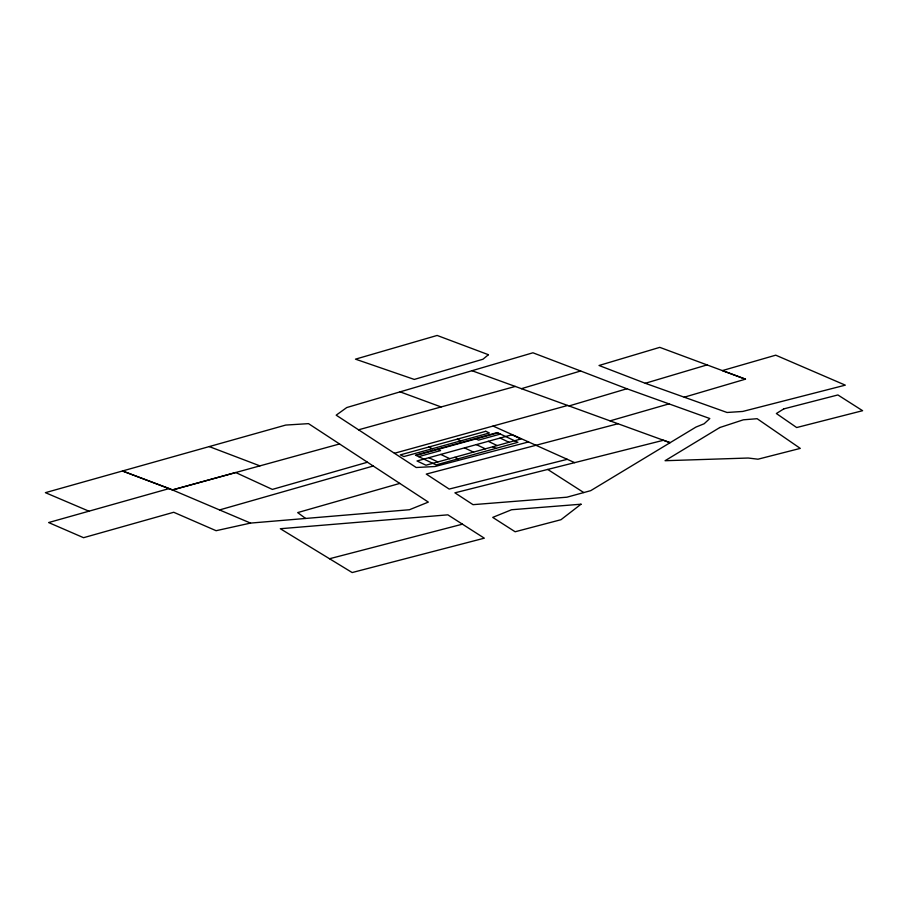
<?xml version="1.0" encoding="UTF-8"?>
<svg xmlns="http://www.w3.org/2000/svg" width="908" height="908" viewBox="0 0 908 908"><rect width="100%" height="100%" fill="white"/><g stroke="black" fill="none" stroke-linecap="round" stroke-linejoin="round"><path stroke-width="1.36" d="M521.419 388.681L580.655 370.986L626.872 388.749L709.818 418.531L704.165 423.752L695.925 427.089L590.711 490.661L566.91 497.198L473.023 504.666L454.919 492.828L663.476 440.266L670.127 442.684L471.99 370.714L346.754 407.544L336.187 415.172L416.204 467.506L435.011 466.519L528.547 441.946M569.032 405.955L626.872 388.749M707.048 364.914L659.775 347.355L599.042 365.493L645.282 383.278L707.048 364.914L745.468 379.169L684.246 397.205M471.99 370.714L532.928 352.792L580.655 370.986M610.062 420.869L668.992 403.878M367.445 462.24L272.366 489.412L235.717 472.535L172.463 489.934L122.489 470.991L169.206 488.561L250.517 523.087L409.463 509.729L428.338 502.101L308.516 423.639L285.725 425.069L45.4 492.669L88.95 511.193M219.554 509.933L373.211 466.02M399.792 483.408L297.665 512.6L305.633 518.457M169.206 488.561L48.635 522.554L83.559 537.695L173.723 512.271L216.104 530.703L250.517 523.087M358.558 429.802L515.279 386.433M172.463 489.934L339.558 443.955M394.435 453.274L567.648 405.456M416.102 455.43L497.868 432.866M418.656 456.645L440.55 450.595L437.996 449.392M500.421 434.069L478.527 440.119L475.974 438.904M617.985 423.73L426.283 474.089L449.176 489.071L567.273 459.312M329.502 558.749L462.433 524.177L484.305 538.183L352.168 572.551L280.322 528.728L447.86 514.836L462.433 524.177M645.282 383.278L727.058 412.482L742.733 411.449L845.303 385.151L775.738 355.176L722.359 370.589L745.468 379.169M400.11 391.859L441.118 406.954M209.237 446.588L259.904 465.872M493.067 426.045L574.707 462.649M500.104 438.053L509.048 442.275M488.232 441.322L497.187 445.556M492.84 446.872L496.006 448.37M476.371 444.602L485.315 448.824M457.303 439.154L460.878 440.845M464.499 447.882L473.613 452.184M454.863 457.36L458.029 458.858M428.826 447.02L432.401 448.7M440.766 454.431L449.88 458.733M428.894 457.711L437.838 461.934M547.706 469.436L583.787 492.567M488.425 354.71L482.977 359.228L414.286 379.43L355.482 359.159L437.145 335.449L488.425 354.71M581.018 504.212L560.962 519.716L515.142 531.759L492.715 517.39L511.579 509.74L581.018 504.212M783.774 408.895L776.363 413.526L796.679 427.543L862.6 410.7L837.891 394.957L783.774 408.895M719.794 427.532L665.065 460.719L748.226 458.029L757.987 459.198L800.277 448.393L757.136 418.701L743.346 419.814L719.794 427.532M485.791 431.289L400.337 454.874L403.912 456.565L489.367 432.98L485.791 431.289M497.255 432.571L415.489 455.146L436.135 464.896L517.9 442.321L497.255 432.571M511.976 434.773L417.022 460.98L425.977 465.214L520.92 439.007L511.976 434.773"/></g></svg>
